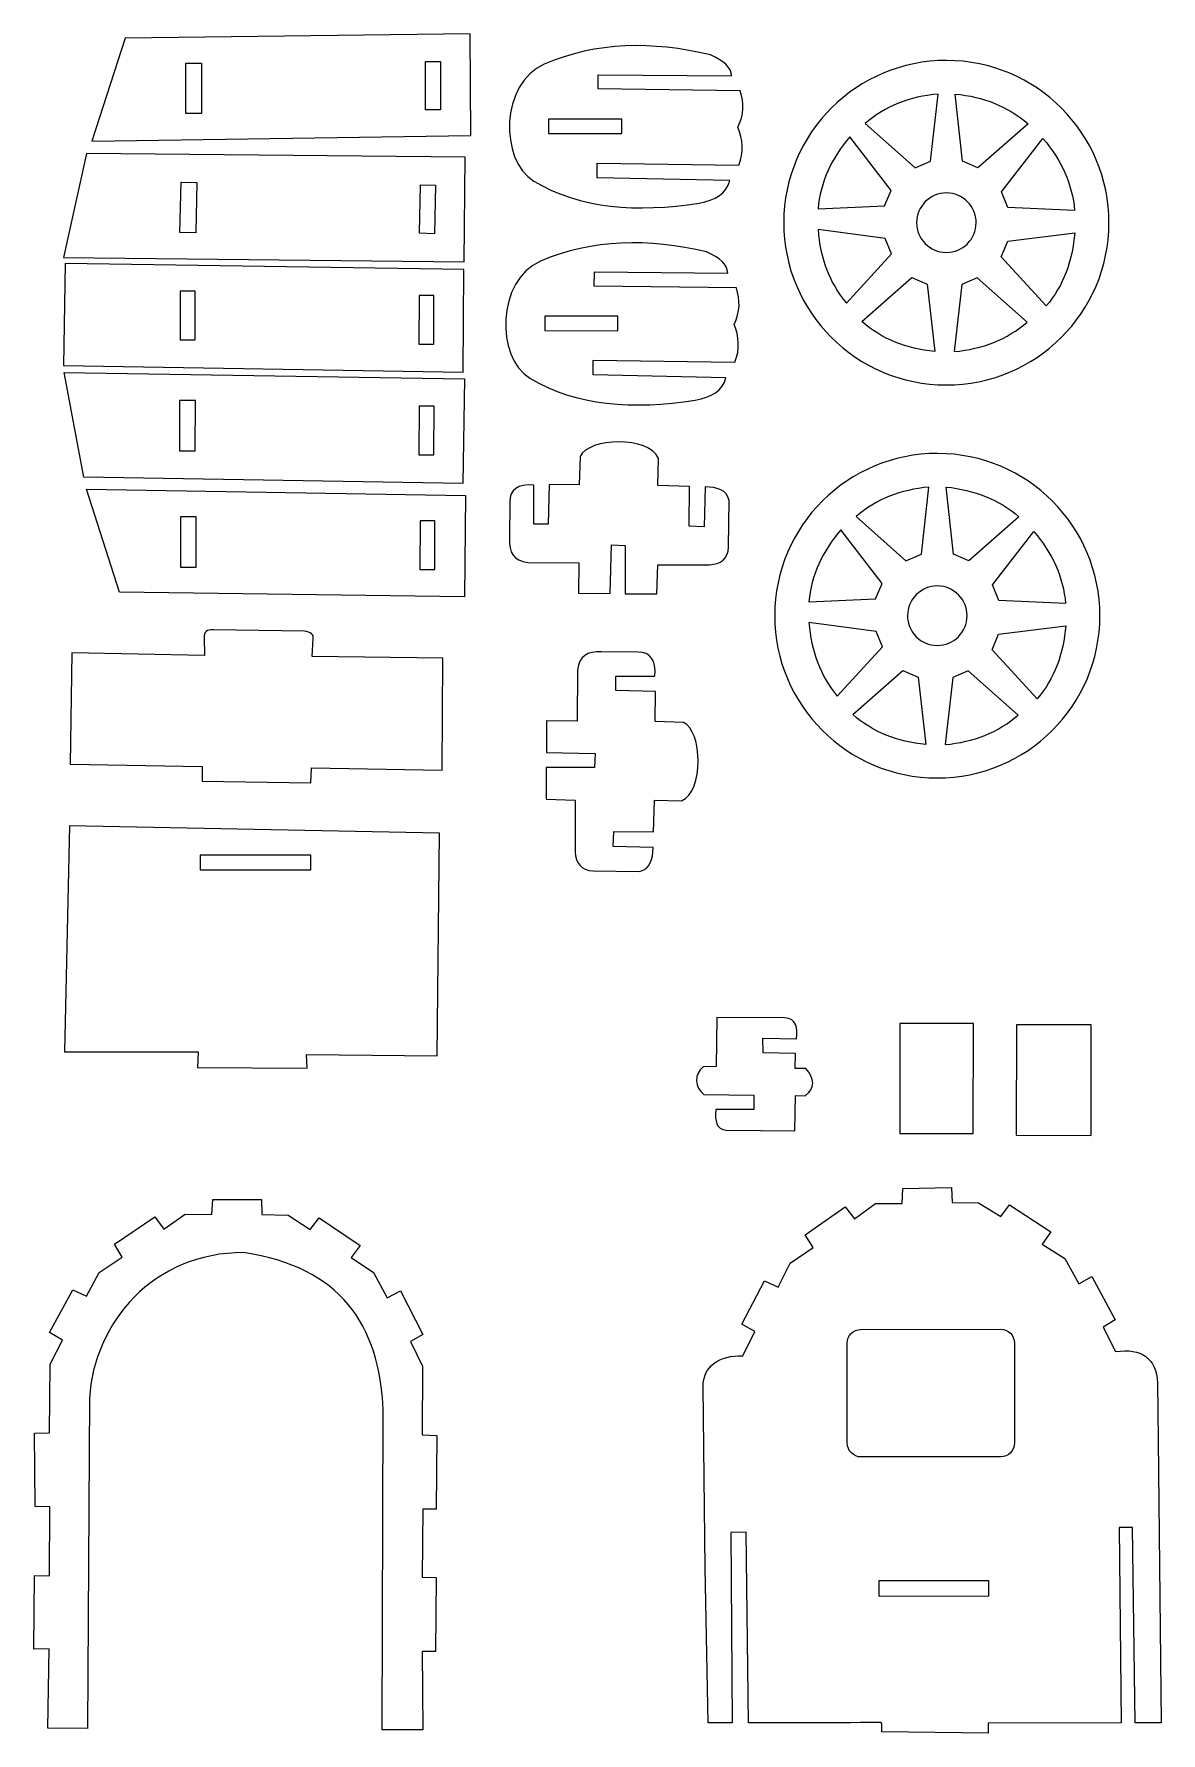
# Model space of a CAD drawing. Header units: millimetres. Extents: x -105 to 248, y -128 to 148.
# Drawn here: x 72 to 156, y -113 to 13.7 of the extents above; entities that cross this region are included whole.
import ezdxf

# ---------------------------------------------------------------- set-up
doc = ezdxf.new("R2010")
doc.units = ezdxf.units.MM
doc.header["$MEASUREMENT"] = 0
doc.layers.add('Camada 1', color=7, linetype='Continuous')

msp = doc.modelspace()

# ---------------------------------------------------------------- linework, layer by layer
at = {"layer": 'Camada 1', "color": 22, "lineweight": 5}
for points, knots in [([(104.5425, 13.6778), (104.5425, 13.6778), (104.5915, 6.1125), (104.5915, 6.1125), (104.5915, 6.1125), (104.5915, 6.1125), (76.357, 5.6979), (76.357, 5.6979), (76.357, 5.6979), (76.357, 5.6979), (78.8253, 13.3612), (78.8253, 13.3612), (78.8253, 13.3612), (78.8253, 13.3612), (104.5425, 13.6778), (104.5425, 13.6778)], [0, 0, 0, 0, 0.25, 0.25, 0.25, 0.25, 0.5, 0.5, 0.5, 0.5, 0.75, 0.75, 0.75, 0.75, 1, 1, 1, 1]), ([(109.2791, 2.7164), (106.6988, 4.2742), (106.8037, 9.9933), (110.0582, 11.4353), (110.0582, 11.4353), (113.9578, 13.0949), (118.1108, 13.155), (122.4379, 12.1209), (122.4379, 12.1209), (123.4356, 11.701), (123.9921, 11.1839), (124.0162, 10.5498), (124.0162, 10.5498), (124.0162, 10.5498), (114.0767, 10.6302), (114.0767, 10.6302), (114.0767, 10.6302), (114.0767, 10.6302), (114.0689, 9.5822), (114.0689, 9.5822), (114.0689, 9.5822), (114.0689, 9.5822), (124.6603, 9.4387), (124.6603, 9.4387), (124.6603, 9.4387), (124.9448, 8.5464), (124.9574, 7.6447), (124.485, 6.7266), (124.485, 6.7266), (124.8562, 5.8126), (124.9373, 4.8784), (124.5513, 3.9117), (124.5513, 3.9117), (124.5513, 3.9117), (113.9957, 4.0492), (113.9957, 4.0492), (113.9957, 4.0492), (113.9957, 4.0492), (113.995, 2.9536), (113.995, 2.9536), (113.995, 2.9536), (113.995, 2.9536), (123.8807, 2.7452), (123.8807, 2.7452), (123.8807, 2.7452), (123.6442, 1.7806), (122.8077, 1.2833), (121.5989, 1.0755), (121.5989, 1.0755), (116.9534, 0.3539), (112.7352, 0.6385), (109.2791, 2.7164)], [0, 0, 0, 0, 0.07692308, 0.07692308, 0.07692308, 0.07692308, 0.15384615, 0.15384615, 0.15384615, 0.15384615, 0.23076923, 0.23076923, 0.23076923, 0.23076923, 0.30769231, 0.30769231, 0.30769231, 0.30769231, 0.38461538, 0.38461538, 0.38461538, 0.38461538, 0.46153846, 0.46153846, 0.46153846, 0.46153846, 0.53846154, 0.53846154, 0.53846154, 0.53846154, 0.61538462, 0.61538462, 0.61538462, 0.61538462, 0.69230769, 0.69230769, 0.69230769, 0.69230769, 0.76923077, 0.76923077, 0.76923077, 0.76923077, 0.84615385, 0.84615385, 0.84615385, 0.84615385, 0.92307692, 0.92307692, 0.92307692, 0.92307692, 1, 1, 1, 1]), ([(83.3579, 11.5081), (83.3579, 11.5081), (83.3571, 7.7509), (83.3571, 7.7509), (83.3571, 7.7509), (83.3571, 7.7509), (84.5286, 7.7501), (84.5286, 7.7501), (84.5286, 7.7501), (84.5286, 7.7501), (84.5296, 11.5075), (84.5296, 11.5075), (84.5296, 11.5075), (84.5296, 11.5075), (83.3579, 11.5081), (83.3579, 11.5081)], [0, 0, 0, 0, 0.25, 0.25, 0.25, 0.25, 0.5, 0.5, 0.5, 0.5, 0.75, 0.75, 0.75, 0.75, 1, 1, 1, 1]), ([(101.2083, 11.6364), (101.2083, 11.6364), (101.2073, 8.0122), (101.2073, 8.0122), (101.2073, 8.0122), (101.2073, 8.0122), (102.3226, 8.012), (102.3226, 8.012), (102.3226, 8.012), (102.3226, 8.012), (102.3234, 11.6363), (102.3234, 11.6363), (102.3234, 11.6363), (102.3234, 11.6363), (101.2083, 11.6364), (101.2083, 11.6364)], [0, 0, 0, 0, 0.25, 0.25, 0.25, 0.25, 0.5, 0.5, 0.5, 0.5, 0.75, 0.75, 0.75, 0.75, 1, 1, 1, 1]), ([(127.9038, -0.3719), (127.9133, 6.3059), (133.3467, 11.7147), (140.035, 11.7052), (140.035, 11.7052), (146.7248, 11.6957), (152.1427, 6.2714), (152.1332, -0.4063), (152.1332, -0.4063), (152.1237, -7.0841), (146.6903, -12.4929), (140.0005, -12.4834), (140.0005, -12.4834), (133.3122, -12.4739), (127.8943, -7.0496), (127.9038, -0.3719)], [0, 0, 0, 0, 0.25, 0.25, 0.25, 0.25, 0.5, 0.5, 0.5, 0.5, 0.75, 0.75, 0.75, 0.75, 1, 1, 1, 1]), ([(133.9663, 6.9975), (135.4618, 8.2994), (137.2917, 9.0002), (139.3989, 9.2029), (139.3989, 9.2029), (139.3989, 9.2029), (138.8295, 4.1957), (138.8295, 4.1957), (138.8295, 4.1957), (138.8295, 4.1957), (137.683, 3.701), (137.683, 3.701), (137.683, 3.701), (137.683, 3.701), (133.9663, 6.9975), (133.9663, 6.9975)], [0, 0, 0, 0, 0.25, 0.25, 0.25, 0.25, 0.5, 0.5, 0.5, 0.5, 0.75, 0.75, 0.75, 0.75, 1, 1, 1, 1]), ([(146.1022, 6.9802), (144.6104, 8.2864), (142.7825, 8.9924), (140.6759, 9.2011), (140.6759, 9.2011), (140.6759, 9.2011), (141.2311, 4.1923), (141.2311, 4.1923), (141.2311, 4.1923), (141.2311, 4.1923), (142.3761, 3.6943), (142.3761, 3.6943), (142.3761, 3.6943), (142.3761, 3.6943), (146.1022, 6.9802), (146.1022, 6.9802)], [0, 0, 0, 0, 0.25, 0.25, 0.25, 0.25, 0.5, 0.5, 0.5, 0.5, 0.75, 0.75, 0.75, 0.75, 1, 1, 1, 1]), ([(110.3759, 6.2614), (110.3759, 6.2614), (110.3775, 7.3345), (110.3775, 7.3345), (110.3775, 7.3345), (110.3775, 7.3345), (115.8333, 7.3267), (115.8333, 7.3267), (115.8333, 7.3267), (115.8333, 7.3267), (115.8318, 6.2536), (115.8318, 6.2536), (115.8318, 6.2536), (115.8318, 6.2536), (110.3759, 6.2614), (110.3759, 6.2614)], [0, 0, 0, 0, 0.25, 0.25, 0.25, 0.25, 0.5, 0.5, 0.5, 0.5, 0.75, 0.75, 0.75, 0.75, 1, 1, 1, 1]), ([(130.4554, 0.6433), (130.6248, 2.6188), (131.4527, 4.3949), (132.8261, 6.0058), (132.8261, 6.0058), (132.8261, 6.0058), (135.8986, 2.0113), (135.8986, 2.0113), (135.8986, 2.0113), (135.8986, 2.0113), (135.4187, 0.8586), (135.4187, 0.8586), (135.4187, 0.8586), (135.4187, 0.8586), (130.4554, 0.6433), (130.4554, 0.6433)], [0, 0, 0, 0, 0.25, 0.25, 0.25, 0.25, 0.5, 0.5, 0.5, 0.5, 0.75, 0.75, 0.75, 0.75, 1, 1, 1, 1]), ([(149.5733, 0.5213), (149.4094, 2.4973), (148.5866, 4.2757), (147.2178, 5.8905), (147.2178, 5.8905), (147.2178, 5.8905), (144.1339, 1.9048), (144.1339, 1.9048), (144.1339, 1.9048), (144.1339, 1.9048), (144.6106, 0.7507), (144.6106, 0.7507), (144.6106, 0.7507), (144.6106, 0.7507), (149.5733, 0.5213), (149.5733, 0.5213)], [0, 0, 0, 0, 0.25, 0.25, 0.25, 0.25, 0.5, 0.5, 0.5, 0.5, 0.75, 0.75, 0.75, 0.75, 1, 1, 1, 1]), ([(104.1777, 4.4922), (104.1777, 4.4922), (104.0891, -3.3056), (104.0891, -3.3056), (104.0891, -3.3056), (104.0891, -3.3056), (74.2518, -2.9847), (74.2518, -2.9847), (74.2518, -2.9847), (74.2518, -2.9847), (75.9422, 4.7732), (75.9422, 4.7732), (75.9422, 4.7732), (75.9422, 4.7732), (104.1777, 4.4922), (104.1777, 4.4922)], [0, 0, 0, 0, 0.25, 0.25, 0.25, 0.25, 0.5, 0.5, 0.5, 0.5, 0.75, 0.75, 0.75, 0.75, 1, 1, 1, 1]), ([(83.0136, 2.6307), (83.0136, 2.6307), (82.9202, -1.1254), (82.9202, -1.1254), (82.9202, -1.1254), (82.9202, -1.1254), (84.0914, -1.1545), (84.0914, -1.1545), (84.0914, -1.1545), (84.0914, -1.1545), (84.1849, 2.6015), (84.1849, 2.6015), (84.1849, 2.6015), (84.1849, 2.6015), (83.0136, 2.6307), (83.0136, 2.6307)], [0, 0, 0, 0, 0.25, 0.25, 0.25, 0.25, 0.5, 0.5, 0.5, 0.5, 0.75, 0.75, 0.75, 0.75, 1, 1, 1, 1]), ([(100.8502, 2.4445), (100.8502, 2.4445), (100.7601, -1.1786), (100.7601, -1.1786), (100.7601, -1.1786), (100.7601, -1.1786), (101.8752, -1.2064), (101.8752, -1.2064), (101.8752, -1.2064), (101.8752, -1.2064), (101.9654, 2.4167), (101.9654, 2.4167), (101.9654, 2.4167), (101.9654, 2.4167), (100.8502, 2.4445), (100.8502, 2.4445)], [0, 0, 0, 0, 0.25, 0.25, 0.25, 0.25, 0.5, 0.5, 0.5, 0.5, 0.75, 0.75, 0.75, 0.75, 1, 1, 1, 1]), ([(137.7987, -0.3859), (137.8004, 0.8377), (138.796, 1.8288), (140.0216, 1.827), (140.0216, 1.827), (141.2474, 1.8253), (142.2401, 0.8313), (142.2384, -0.3923), (142.2384, -0.3923), (142.2367, -1.6159), (141.2411, -2.607), (140.0153, -2.6052), (140.0153, -2.6052), (138.7897, -2.6035), (137.7969, -1.6095), (137.7987, -0.3859)], [0, 0, 0, 0, 0.25, 0.25, 0.25, 0.25, 0.5, 0.5, 0.5, 0.5, 0.75, 0.75, 0.75, 0.75, 1, 1, 1, 1]), ([(132.5676, -6.375), (131.2915, -4.8574), (130.6223, -3.0156), (130.4558, -0.9053), (130.4558, -0.9053), (130.4558, -0.9053), (135.4525, -1.5607), (135.4525, -1.5607), (135.4525, -1.5607), (135.4525, -1.5607), (135.9275, -2.7155), (135.9275, -2.7155), (135.9275, -2.7155), (135.9275, -2.7155), (132.5676, -6.375), (132.5676, -6.375)], [0, 0, 0, 0, 0.25, 0.25, 0.25, 0.25, 0.5, 0.5, 0.5, 0.5, 0.75, 0.75, 0.75, 0.75, 1, 1, 1, 1]), ([(147.4602, -6.5961), (148.7405, -5.0821), (149.4149, -3.2423), (149.5874, -1.1324), (149.5874, -1.1324), (149.5874, -1.1324), (144.5889, -1.7736), (144.5889, -1.7736), (144.5889, -1.7736), (144.5889, -1.7736), (144.1107, -2.927), (144.1107, -2.927), (144.1107, -2.927), (144.1107, -2.927), (147.4602, -6.5961), (147.4602, -6.5961)], [0, 0, 0, 0, 0.25, 0.25, 0.25, 0.25, 0.5, 0.5, 0.5, 0.5, 0.75, 0.75, 0.75, 0.75, 1, 1, 1, 1]), ([(108.9938, -11.9747), (106.4135, -10.4169), (106.5184, -4.6978), (109.7729, -3.2558), (109.7729, -3.2558), (113.6724, -1.5962), (117.8255, -1.5361), (122.1526, -2.5702), (122.1526, -2.5702), (123.1503, -2.9901), (123.7068, -3.5072), (123.7309, -4.1413), (123.7309, -4.1413), (123.7309, -4.1413), (113.7914, -4.0609), (113.7914, -4.0609), (113.7914, -4.0609), (113.7914, -4.0609), (113.7835, -5.109), (113.7835, -5.109), (113.7835, -5.109), (113.7835, -5.109), (124.3749, -5.2524), (124.3749, -5.2524), (124.3749, -5.2524), (124.6595, -6.1447), (124.6721, -7.0464), (124.1997, -7.9645), (124.1997, -7.9645), (124.5709, -8.8785), (124.652, -9.8127), (124.266, -10.7794), (124.266, -10.7794), (124.266, -10.7794), (113.7104, -10.642), (113.7104, -10.642), (113.7104, -10.642), (113.7104, -10.642), (113.7097, -11.7375), (113.7097, -11.7375), (113.7097, -11.7375), (113.7097, -11.7375), (123.5954, -11.9459), (123.5954, -11.9459), (123.5954, -11.9459), (123.3588, -12.9105), (122.5223, -13.4078), (121.3135, -13.6156), (121.3135, -13.6156), (116.6681, -14.3372), (112.4499, -14.0526), (108.9938, -11.9747)], [0, 0, 0, 0, 0.07692308, 0.07692308, 0.07692308, 0.07692308, 0.15384615, 0.15384615, 0.15384615, 0.15384615, 0.23076923, 0.23076923, 0.23076923, 0.23076923, 0.30769231, 0.30769231, 0.30769231, 0.30769231, 0.38461538, 0.38461538, 0.38461538, 0.38461538, 0.46153846, 0.46153846, 0.46153846, 0.46153846, 0.53846154, 0.53846154, 0.53846154, 0.53846154, 0.61538462, 0.61538462, 0.61538462, 0.61538462, 0.69230769, 0.69230769, 0.69230769, 0.69230769, 0.76923077, 0.76923077, 0.76923077, 0.76923077, 0.84615385, 0.84615385, 0.84615385, 0.84615385, 0.92307692, 0.92307692, 0.92307692, 0.92307692, 1, 1, 1, 1]), ([(74.2355, -11.036), (74.2355, -11.036), (74.3578, -3.4353), (74.3578, -3.4353), (74.3578, -3.4353), (74.3578, -3.4353), (104.0777, -3.8724), (104.0777, -3.8724), (104.0777, -3.8724), (104.0777, -3.8724), (104.0202, -11.5353), (104.0202, -11.5353), (104.0202, -11.5353), (104.0202, -11.5353), (74.2355, -11.036), (74.2355, -11.036)], [0, 0, 0, 0, 0.25, 0.25, 0.25, 0.25, 0.5, 0.5, 0.5, 0.5, 0.75, 0.75, 0.75, 0.75, 1, 1, 1, 1]), ([(133.7263, -7.7625), (135.218, -9.0687), (137.046, -9.7747), (139.1526, -9.9834), (139.1526, -9.9834), (139.1526, -9.9834), (138.5974, -4.9746), (138.5974, -4.9746), (138.5974, -4.9746), (138.5974, -4.9746), (137.4524, -4.4766), (137.4524, -4.4766), (137.4524, -4.4766), (137.4524, -4.4766), (133.7263, -7.7625), (133.7263, -7.7625)], [0, 0, 0, 0, 0.25, 0.25, 0.25, 0.25, 0.5, 0.5, 0.5, 0.5, 0.75, 0.75, 0.75, 0.75, 1, 1, 1, 1]), ([(146.0408, -7.7934), (144.5453, -9.0953), (142.7153, -9.796), (140.6081, -9.9988), (140.6081, -9.9988), (140.6081, -9.9988), (141.1776, -4.9916), (141.1776, -4.9916), (141.1776, -4.9916), (141.1776, -4.9916), (142.324, -4.4968), (142.324, -4.4968), (142.324, -4.4968), (142.324, -4.4968), (146.0408, -7.7934), (146.0408, -7.7934)], [0, 0, 0, 0, 0.25, 0.25, 0.25, 0.25, 0.5, 0.5, 0.5, 0.5, 0.75, 0.75, 0.75, 0.75, 1, 1, 1, 1]), ([(82.9332, -9.123), (82.9332, -9.123), (82.9384, -5.4988), (82.9384, -5.4988), (82.9384, -5.4988), (82.9384, -5.4988), (84.0539, -5.5004), (84.0539, -5.5004), (84.0539, -5.5004), (84.0539, -5.5004), (84.0487, -9.1246), (84.0487, -9.1246), (84.0487, -9.1246), (84.0487, -9.1246), (82.9332, -9.123), (82.9332, -9.123)], [0, 0, 0, 0, 0.25, 0.25, 0.25, 0.25, 0.5, 0.5, 0.5, 0.5, 0.75, 0.75, 0.75, 0.75, 1, 1, 1, 1]), ([(100.7235, -9.4437), (100.7235, -9.4437), (100.7286, -5.8195), (100.7286, -5.8195), (100.7286, -5.8195), (100.7286, -5.8195), (101.8441, -5.8211), (101.8441, -5.8211), (101.8441, -5.8211), (101.8441, -5.8211), (101.839, -9.4453), (101.839, -9.4453), (101.839, -9.4453), (101.839, -9.4453), (100.7235, -9.4437), (100.7235, -9.4437)], [0, 0, 0, 0, 0.25, 0.25, 0.25, 0.25, 0.5, 0.5, 0.5, 0.5, 0.75, 0.75, 0.75, 0.75, 1, 1, 1, 1]), ([(110.0906, -8.4297), (110.0906, -8.4297), (110.0921, -7.3566), (110.0921, -7.3566), (110.0921, -7.3566), (110.0921, -7.3566), (115.548, -7.3644), (115.548, -7.3644), (115.548, -7.3644), (115.548, -7.3644), (115.5465, -8.4375), (115.5465, -8.4375), (115.5465, -8.4375), (115.5465, -8.4375), (110.0906, -8.4297), (110.0906, -8.4297)], [0, 0, 0, 0, 0.25, 0.25, 0.25, 0.25, 0.5, 0.5, 0.5, 0.5, 0.75, 0.75, 0.75, 0.75, 1, 1, 1, 1]), ([(103.9981, -19.8183), (103.9981, -19.8183), (104.1146, -12.0209), (104.1146, -12.0209), (104.1146, -12.0209), (104.1146, -12.0209), (74.2791, -11.557), (74.2791, -11.557), (74.2791, -11.557), (74.2791, -11.557), (75.765, -19.3567), (75.765, -19.3567), (75.765, -19.3567), (75.765, -19.3567), (103.9981, -19.8183), (103.9981, -19.8183)], [0, 0, 0, 0, 0.25, 0.25, 0.25, 0.25, 0.5, 0.5, 0.5, 0.5, 0.75, 0.75, 0.75, 0.75, 1, 1, 1, 1]), ([(82.8903, -17.4009), (82.8903, -17.4009), (82.8957, -13.6437), (82.8957, -13.6437), (82.8957, -13.6437), (82.8957, -13.6437), (84.0673, -13.6454), (84.0673, -13.6454), (84.0673, -13.6454), (84.0673, -13.6454), (84.0619, -17.4026), (84.0619, -17.4026), (84.0619, -17.4026), (84.0619, -17.4026), (82.8903, -17.4009), (82.8903, -17.4009)], [0, 0, 0, 0, 0.25, 0.25, 0.25, 0.25, 0.5, 0.5, 0.5, 0.5, 0.75, 0.75, 0.75, 0.75, 1, 1, 1, 1]), ([(100.7256, -17.6838), (100.7256, -17.6838), (100.7308, -14.0596), (100.7308, -14.0596), (100.7308, -14.0596), (100.7308, -14.0596), (101.8463, -14.0612), (101.8463, -14.0612), (101.8463, -14.0612), (101.8463, -14.0612), (101.8411, -17.6854), (101.8411, -17.6854), (101.8411, -17.6854), (101.8411, -17.6854), (100.7256, -17.6838), (100.7256, -17.6838)], [0, 0, 0, 0, 0.25, 0.25, 0.25, 0.25, 0.5, 0.5, 0.5, 0.5, 0.75, 0.75, 0.75, 0.75, 1, 1, 1, 1]), ([(123.7933, -24.5575), (123.7632, -25.4888), (123.1952, -25.8243), (122.3826, -25.8889), (122.3826, -25.8889), (122.3826, -25.8889), (118.5138, -25.8992), (118.5138, -25.8992), (118.5138, -25.8992), (118.5138, -25.8992), (118.4513, -28.0509), (118.4513, -28.0509), (118.4513, -28.0509), (118.4513, -28.0509), (116.0828, -28.0538), (116.0828, -28.0538), (116.0828, -28.0538), (116.0828, -28.0538), (116.0877, -24.4455), (116.0877, -24.4455), (116.0877, -24.4455), (116.0877, -24.4455), (115.0598, -24.4052), (115.0598, -24.4052), (115.0598, -24.4052), (115.0598, -24.4052), (114.9795, -28.0308), (114.9795, -28.0308), (114.9795, -28.0308), (114.9795, -28.0308), (112.6143, -28.0152), (112.6143, -28.0152), (112.6143, -28.0152), (112.6143, -28.0152), (112.6341, -25.7484), (112.6341, -25.7484), (112.6341, -25.7484), (112.6341, -25.7484), (108.8474, -25.7243), (108.8474, -25.7243), (108.8474, -25.7243), (107.7338, -25.5792), (107.4505, -24.9721), (107.4581, -23.9324), (107.4581, -23.9324), (107.4581, -23.9324), (107.4968, -21.2006), (107.4968, -21.2006), (107.4968, -21.2006), (107.4954, -20.28), (108.0766, -19.8427), (109.2934, -19.9495), (109.2934, -19.9495), (109.2934, -19.9495), (109.285, -22.8575), (109.285, -22.8575), (109.285, -22.8575), (109.285, -22.8575), (110.3473, -22.8565), (110.3473, -22.8565), (110.3473, -22.8565), (110.3473, -22.8565), (110.4221, -19.9101), (110.4221, -19.9101), (110.4221, -19.9101), (110.4221, -19.9101), (112.6597, -19.9302), (112.6597, -19.9302), (112.6597, -19.9302), (112.6597, -19.9302), (112.7321, -17.8218), (112.7321, -17.8218), (112.7321, -17.8218), (113.3751, -16.4076), (117.8532, -16.2561), (118.5733, -17.9659), (118.5733, -17.9659), (118.5733, -17.9659), (118.5282, -19.9703), (118.5282, -19.9703), (118.5282, -19.9703), (118.5282, -19.9703), (120.8778, -20.0578), (120.8778, -20.0578), (120.8778, -20.0578), (120.8778, -20.0578), (120.8538, -23.0091), (120.8538, -23.0091), (120.8538, -23.0091), (120.8538, -23.0091), (121.9689, -23.0575), (121.9689, -23.0575), (121.9689, -23.0575), (121.9689, -23.0575), (122.0455, -20.0733), (122.0455, -20.0733), (122.0455, -20.0733), (122.9182, -20.1089), (123.6702, -20.2797), (123.8383, -21.1004), (123.8383, -21.1004), (123.8383, -21.1004), (123.7933, -24.5575), (123.7933, -24.5575)], [0, 0, 0, 0, 0.03846154, 0.03846154, 0.03846154, 0.03846154, 0.07692308, 0.07692308, 0.07692308, 0.07692308, 0.11538462, 0.11538462, 0.11538462, 0.11538462, 0.15384615, 0.15384615, 0.15384615, 0.15384615, 0.19230769, 0.19230769, 0.19230769, 0.19230769, 0.23076923, 0.23076923, 0.23076923, 0.23076923, 0.26923077, 0.26923077, 0.26923077, 0.26923077, 0.30769231, 0.30769231, 0.30769231, 0.30769231, 0.34615385, 0.34615385, 0.34615385, 0.34615385, 0.38461538, 0.38461538, 0.38461538, 0.38461538, 0.42307692, 0.42307692, 0.42307692, 0.42307692, 0.46153846, 0.46153846, 0.46153846, 0.46153846, 0.5, 0.5, 0.5, 0.5, 0.53846154, 0.53846154, 0.53846154, 0.53846154, 0.57692308, 0.57692308, 0.57692308, 0.57692308, 0.61538462, 0.61538462, 0.61538462, 0.61538462, 0.65384615, 0.65384615, 0.65384615, 0.65384615, 0.69230769, 0.69230769, 0.69230769, 0.69230769, 0.73076923, 0.73076923, 0.73076923, 0.73076923, 0.76923077, 0.76923077, 0.76923077, 0.76923077, 0.80769231, 0.80769231, 0.80769231, 0.80769231, 0.84615385, 0.84615385, 0.84615385, 0.84615385, 0.88461538, 0.88461538, 0.88461538, 0.88461538, 0.92307692, 0.92307692, 0.92307692, 0.92307692, 0.96153846, 0.96153846, 0.96153846, 0.96153846, 1, 1, 1, 1]), ([(127.2295, -29.6659), (127.239, -22.9882), (132.6724, -17.5794), (139.3607, -17.5889), (139.3607, -17.5889), (146.0505, -17.5984), (151.4684, -23.0227), (151.4589, -29.7004), (151.4589, -29.7004), (151.4494, -36.3781), (146.016, -41.787), (139.3262, -41.7775), (139.3262, -41.7775), (132.6379, -41.7679), (127.22, -36.3436), (127.2295, -29.6659)], [0, 0, 0, 0, 0.25, 0.25, 0.25, 0.25, 0.5, 0.5, 0.5, 0.5, 0.75, 0.75, 0.75, 0.75, 1, 1, 1, 1]), ([(104.1299, -28.2779), (104.1299, -28.2779), (104.1909, -20.7124), (104.1909, -20.7124), (104.1909, -20.7124), (104.1909, -20.7124), (75.9578, -20.2508), (75.9578, -20.2508), (75.9578, -20.2508), (75.9578, -20.2508), (78.4129, -27.9173), (78.4129, -27.9173), (78.4129, -27.9173), (78.4129, -27.9173), (104.1299, -28.2779), (104.1299, -28.2779)], [0, 0, 0, 0, 0.25, 0.25, 0.25, 0.25, 0.5, 0.5, 0.5, 0.5, 0.75, 0.75, 0.75, 0.75, 1, 1, 1, 1]), ([(133.292, -22.2966), (134.7874, -20.9946), (136.6174, -20.2939), (138.7246, -20.0912), (138.7246, -20.0912), (138.7246, -20.0912), (138.1551, -25.0984), (138.1551, -25.0984), (138.1551, -25.0984), (138.1551, -25.0984), (137.0087, -25.5931), (137.0087, -25.5931), (137.0087, -25.5931), (137.0087, -25.5931), (133.292, -22.2966), (133.292, -22.2966)], [0, 0, 0, 0, 0.25, 0.25, 0.25, 0.25, 0.5, 0.5, 0.5, 0.5, 0.75, 0.75, 0.75, 0.75, 1, 1, 1, 1]), ([(145.4279, -22.3138), (143.9361, -21.0077), (142.1082, -20.3017), (140.0016, -20.093), (140.0016, -20.093), (140.0016, -20.093), (140.5568, -25.1018), (140.5568, -25.1018), (140.5568, -25.1018), (140.5568, -25.1018), (141.7018, -25.5998), (141.7018, -25.5998), (141.7018, -25.5998), (141.7018, -25.5998), (145.4279, -22.3138), (145.4279, -22.3138)], [0, 0, 0, 0, 0.25, 0.25, 0.25, 0.25, 0.5, 0.5, 0.5, 0.5, 0.75, 0.75, 0.75, 0.75, 1, 1, 1, 1]), ([(82.9488, -26.0719), (82.9488, -26.0719), (82.9541, -22.3147), (82.9541, -22.3147), (82.9541, -22.3147), (82.9541, -22.3147), (84.1257, -22.3164), (84.1257, -22.3164), (84.1257, -22.3164), (84.1257, -22.3164), (84.1204, -26.0736), (84.1204, -26.0736), (84.1204, -26.0736), (84.1204, -26.0736), (82.9488, -26.0719), (82.9488, -26.0719)], [0, 0, 0, 0, 0.25, 0.25, 0.25, 0.25, 0.5, 0.5, 0.5, 0.5, 0.75, 0.75, 0.75, 0.75, 1, 1, 1, 1]), ([(100.7988, -26.2309), (100.7988, -26.2309), (100.8039, -22.6067), (100.8039, -22.6067), (100.8039, -22.6067), (100.8039, -22.6067), (101.9194, -22.6083), (101.9194, -22.6083), (101.9194, -22.6083), (101.9194, -22.6083), (101.9143, -26.2325), (101.9143, -26.2325), (101.9143, -26.2325), (101.9143, -26.2325), (100.7988, -26.2309), (100.7988, -26.2309)], [0, 0, 0, 0, 0.25, 0.25, 0.25, 0.25, 0.5, 0.5, 0.5, 0.5, 0.75, 0.75, 0.75, 0.75, 1, 1, 1, 1]), ([(129.7811, -28.6508), (129.9505, -26.6753), (130.7784, -24.8992), (132.1518, -23.2883), (132.1518, -23.2883), (132.1518, -23.2883), (135.2243, -27.2828), (135.2243, -27.2828), (135.2243, -27.2828), (135.2243, -27.2828), (134.7444, -28.4355), (134.7444, -28.4355), (134.7444, -28.4355), (134.7444, -28.4355), (129.7811, -28.6508), (129.7811, -28.6508)], [0, 0, 0, 0, 0.25, 0.25, 0.25, 0.25, 0.5, 0.5, 0.5, 0.5, 0.75, 0.75, 0.75, 0.75, 1, 1, 1, 1]), ([(148.899, -28.7728), (148.7351, -26.7968), (147.9123, -25.0184), (146.5435, -23.4036), (146.5435, -23.4036), (146.5435, -23.4036), (143.4596, -27.3893), (143.4596, -27.3893), (143.4596, -27.3893), (143.4596, -27.3893), (143.9363, -28.5434), (143.9363, -28.5434), (143.9363, -28.5434), (143.9363, -28.5434), (148.899, -28.7728), (148.899, -28.7728)], [0, 0, 0, 0, 0.25, 0.25, 0.25, 0.25, 0.5, 0.5, 0.5, 0.5, 0.75, 0.75, 0.75, 0.75, 1, 1, 1, 1]), ([(137.1244, -29.68), (137.1261, -28.4564), (138.1217, -27.4653), (139.3473, -27.4671), (139.3473, -27.4671), (140.5731, -27.4688), (141.5658, -28.4627), (141.5641, -29.6863), (141.5641, -29.6863), (141.5624, -30.9099), (140.5668, -31.901), (139.341, -31.8993), (139.341, -31.8993), (138.1154, -31.8975), (137.1226, -30.9036), (137.1244, -29.68)], [0, 0, 0, 0, 0.25, 0.25, 0.25, 0.25, 0.5, 0.5, 0.5, 0.5, 0.75, 0.75, 0.75, 0.75, 1, 1, 1, 1]), ([(131.8933, -35.6691), (130.6172, -34.1515), (129.948, -32.3097), (129.7815, -30.1994), (129.7815, -30.1994), (129.7815, -30.1994), (134.7782, -30.8548), (134.7782, -30.8548), (134.7782, -30.8548), (134.7782, -30.8548), (135.2532, -32.0095), (135.2532, -32.0095), (135.2532, -32.0095), (135.2532, -32.0095), (131.8933, -35.6691), (131.8933, -35.6691)], [0, 0, 0, 0, 0.25, 0.25, 0.25, 0.25, 0.5, 0.5, 0.5, 0.5, 0.75, 0.75, 0.75, 0.75, 1, 1, 1, 1]), ([(74.7361, -40.7462), (74.7361, -40.7462), (74.8696, -32.4538), (74.8696, -32.4538), (74.8696, -32.4538), (74.8696, -32.4538), (84.7443, -32.6585), (84.7443, -32.6585), (84.7443, -32.6585), (84.7443, -32.6585), (84.7093, -31.3185), (84.7093, -31.3185), (84.7093, -31.3185), (84.7086, -30.9185), (84.9162, -30.6945), (85.429, -30.7269), (85.429, -30.7269), (85.429, -30.7269), (92.1621, -30.8431), (92.1621, -30.8431), (92.1621, -30.8431), (92.6724, -30.9034), (92.8986, -31.0849), (92.8408, -31.3873), (92.8408, -31.3873), (92.8408, -31.3873), (92.778, -32.7154), (92.778, -32.7154), (92.778, -32.7154), (92.778, -32.7154), (102.5154, -32.8575), (102.5154, -32.8575), (102.5154, -32.8575), (102.5154, -32.8575), (102.4631, -41.2008), (102.4631, -41.2008), (102.4631, -41.2008), (102.4631, -41.2008), (92.7226, -41.015), (92.7226, -41.015), (92.7226, -41.015), (92.7226, -41.015), (92.6729, -42.1504), (92.6729, -42.1504), (92.6729, -42.1504), (92.6729, -42.1504), (84.5684, -42.0048), (84.5684, -42.0048), (84.5684, -42.0048), (84.5684, -42.0048), (84.5699, -40.9222), (84.5699, -40.9222), (84.5699, -40.9222), (84.5699, -40.9222), (74.7361, -40.7462), (74.7361, -40.7462)], [0, 0, 0, 0, 0.07142857, 0.07142857, 0.07142857, 0.07142857, 0.14285714, 0.14285714, 0.14285714, 0.14285714, 0.21428571, 0.21428571, 0.21428571, 0.21428571, 0.28571429, 0.28571429, 0.28571429, 0.28571429, 0.35714286, 0.35714286, 0.35714286, 0.35714286, 0.42857143, 0.42857143, 0.42857143, 0.42857143, 0.5, 0.5, 0.5, 0.5, 0.57142857, 0.57142857, 0.57142857, 0.57142857, 0.64285714, 0.64285714, 0.64285714, 0.64285714, 0.71428571, 0.71428571, 0.71428571, 0.71428571, 0.78571429, 0.78571429, 0.78571429, 0.78571429, 0.85714286, 0.85714286, 0.85714286, 0.85714286, 0.92857143, 0.92857143, 0.92857143, 0.92857143, 1, 1, 1, 1]), ([(146.7859, -35.8902), (148.0662, -34.3762), (148.7406, -32.5363), (148.9131, -30.4265), (148.9131, -30.4265), (148.9131, -30.4265), (143.9146, -31.0677), (143.9146, -31.0677), (143.9146, -31.0677), (143.9146, -31.0677), (143.4364, -32.2211), (143.4364, -32.2211), (143.4364, -32.2211), (143.4364, -32.2211), (146.7859, -35.8902), (146.7859, -35.8902)], [0, 0, 0, 0, 0.25, 0.25, 0.25, 0.25, 0.5, 0.5, 0.5, 0.5, 0.75, 0.75, 0.75, 0.75, 1, 1, 1, 1]), ([(113.6927, -48.6994), (112.7614, -48.6691), (112.4259, -48.1011), (112.3615, -47.2885), (112.3615, -47.2885), (112.3615, -47.2885), (112.3516, -43.4198), (112.3516, -43.4198), (112.3516, -43.4198), (112.3516, -43.4198), (110.1999, -43.357), (110.1999, -43.357), (110.1999, -43.357), (110.1999, -43.357), (110.1973, -40.9885), (110.1973, -40.9885), (110.1973, -40.9885), (110.1973, -40.9885), (113.8056, -40.9937), (113.8056, -40.9937), (113.8056, -40.9937), (113.8056, -40.9937), (113.846, -39.9659), (113.846, -39.9659), (113.846, -39.9659), (113.846, -39.9659), (110.2204, -39.8851), (110.2204, -39.8851), (110.2204, -39.8851), (110.2204, -39.8851), (110.2363, -37.5199), (110.2363, -37.5199), (110.2363, -37.5199), (110.2363, -37.5199), (112.5031, -37.5401), (112.5031, -37.5401), (112.5031, -37.5401), (112.5031, -37.5401), (112.5276, -33.7533), (112.5276, -33.7533), (112.5276, -33.7533), (112.6728, -32.6397), (113.28, -32.3565), (114.3196, -32.3642), (114.3196, -32.3642), (114.3196, -32.3642), (117.0515, -32.4032), (117.0515, -32.4032), (117.0515, -32.4032), (117.9721, -32.4019), (118.4093, -32.9832), (118.3023, -34.2), (118.3023, -34.2), (118.3023, -34.2), (115.3943, -34.1913), (115.3943, -34.1913), (115.3943, -34.1913), (115.3943, -34.1913), (115.3952, -35.2536), (115.3952, -35.2536), (115.3952, -35.2536), (115.3952, -35.2536), (118.3416, -35.3287), (118.3416, -35.3287), (118.3416, -35.3287), (118.3416, -35.3287), (118.3212, -37.5662), (118.3212, -37.5662), (118.3212, -37.5662), (118.3212, -37.5662), (120.4296, -37.639), (120.4296, -37.639), (120.4296, -37.639), (121.8437, -38.2821), (121.9948, -42.7602), (120.2849, -43.4802), (120.2849, -43.4802), (120.2849, -43.4802), (118.2805, -43.4348), (118.2805, -43.4348), (118.2805, -43.4348), (118.2805, -43.4348), (118.1927, -45.7844), (118.1927, -45.7844), (118.1927, -45.7844), (118.1927, -45.7844), (115.2414, -45.7601), (115.2414, -45.7601), (115.2414, -45.7601), (115.2414, -45.7601), (115.1929, -46.8751), (115.1929, -46.8751), (115.1929, -46.8751), (115.1929, -46.8751), (118.1771, -46.9521), (118.1771, -46.9521), (118.1771, -46.9521), (118.1413, -47.8248), (117.9705, -48.5768), (117.1498, -48.7448), (117.1498, -48.7448), (117.1498, -48.7448), (113.6927, -48.6994), (113.6927, -48.6994)], [0, 0, 0, 0, 0.03846154, 0.03846154, 0.03846154, 0.03846154, 0.07692308, 0.07692308, 0.07692308, 0.07692308, 0.11538462, 0.11538462, 0.11538462, 0.11538462, 0.15384615, 0.15384615, 0.15384615, 0.15384615, 0.19230769, 0.19230769, 0.19230769, 0.19230769, 0.23076923, 0.23076923, 0.23076923, 0.23076923, 0.26923077, 0.26923077, 0.26923077, 0.26923077, 0.30769231, 0.30769231, 0.30769231, 0.30769231, 0.34615385, 0.34615385, 0.34615385, 0.34615385, 0.38461538, 0.38461538, 0.38461538, 0.38461538, 0.42307692, 0.42307692, 0.42307692, 0.42307692, 0.46153846, 0.46153846, 0.46153846, 0.46153846, 0.5, 0.5, 0.5, 0.5, 0.53846154, 0.53846154, 0.53846154, 0.53846154, 0.57692308, 0.57692308, 0.57692308, 0.57692308, 0.61538462, 0.61538462, 0.61538462, 0.61538462, 0.65384615, 0.65384615, 0.65384615, 0.65384615, 0.69230769, 0.69230769, 0.69230769, 0.69230769, 0.73076923, 0.73076923, 0.73076923, 0.73076923, 0.76923077, 0.76923077, 0.76923077, 0.76923077, 0.80769231, 0.80769231, 0.80769231, 0.80769231, 0.84615385, 0.84615385, 0.84615385, 0.84615385, 0.88461538, 0.88461538, 0.88461538, 0.88461538, 0.92307692, 0.92307692, 0.92307692, 0.92307692, 0.96153846, 0.96153846, 0.96153846, 0.96153846, 1, 1, 1, 1]), ([(133.052, -37.0566), (134.5437, -38.3628), (136.3717, -39.0687), (138.4783, -39.2775), (138.4783, -39.2775), (138.4783, -39.2775), (137.9231, -34.2687), (137.9231, -34.2687), (137.9231, -34.2687), (137.9231, -34.2687), (136.7781, -33.7707), (136.7781, -33.7707), (136.7781, -33.7707), (136.7781, -33.7707), (133.052, -37.0566), (133.052, -37.0566)], [0, 0, 0, 0, 0.25, 0.25, 0.25, 0.25, 0.5, 0.5, 0.5, 0.5, 0.75, 0.75, 0.75, 0.75, 1, 1, 1, 1]), ([(145.3665, -37.0874), (143.871, -38.3894), (142.041, -39.0901), (139.9338, -39.2928), (139.9338, -39.2928), (139.9338, -39.2928), (140.5033, -34.2856), (140.5033, -34.2856), (140.5033, -34.2856), (140.5033, -34.2856), (141.6497, -33.7909), (141.6497, -33.7909), (141.6497, -33.7909), (141.6497, -33.7909), (145.3665, -37.0874), (145.3665, -37.0874)], [0, 0, 0, 0, 0.25, 0.25, 0.25, 0.25, 0.5, 0.5, 0.5, 0.5, 0.75, 0.75, 0.75, 0.75, 1, 1, 1, 1]), ([(74.3205, -62.1841), (74.3205, -62.1841), (74.6892, -45.3569), (74.6892, -45.3569), (74.6892, -45.3569), (74.6892, -45.3569), (102.2542, -45.8821), (102.2542, -45.8821), (102.2542, -45.8821), (102.2542, -45.8821), (102.0886, -62.4869), (102.0886, -62.4869), (102.0886, -62.4869), (102.0886, -62.4869), (92.348, -62.392), (92.348, -62.392), (92.348, -62.392), (92.348, -62.392), (92.4066, -63.4073), (92.4066, -63.4073), (92.4066, -63.4073), (92.4066, -63.4073), (84.2333, -63.3657), (84.2333, -63.3657), (84.2333, -63.3657), (84.2333, -63.3657), (84.2758, -62.1983), (84.2758, -62.1983), (84.2758, -62.1983), (84.2758, -62.1983), (74.3205, -62.1841), (74.3205, -62.1841)], [0, 0, 0, 0, 0.125, 0.125, 0.125, 0.125, 0.25, 0.25, 0.25, 0.25, 0.375, 0.375, 0.375, 0.375, 0.5, 0.5, 0.5, 0.5, 0.625, 0.625, 0.625, 0.625, 0.75, 0.75, 0.75, 0.75, 0.875, 0.875, 0.875, 0.875, 1, 1, 1, 1]), ([(84.417, -48.6238), (84.417, -48.6238), (84.4185, -47.5305), (84.4185, -47.5305), (84.4185, -47.5305), (84.4185, -47.5305), (92.6733, -47.5422), (92.6733, -47.5422), (92.6733, -47.5422), (92.6733, -47.5422), (92.6718, -48.6355), (92.6718, -48.6355), (92.6718, -48.6355), (92.6718, -48.6355), (84.417, -48.6238), (84.417, -48.6238)], [0, 0, 0, 0, 0.25, 0.25, 0.25, 0.25, 0.5, 0.5, 0.5, 0.5, 0.75, 0.75, 0.75, 0.75, 1, 1, 1, 1]), ([(122.8458, -66.4983), (122.8458, -66.4983), (125.6841, -66.4959), (125.6841, -66.4959), (125.6841, -66.4959), (125.6841, -66.4959), (125.6861, -65.4265), (125.6861, -65.4265), (125.6861, -65.4265), (125.6861, -65.4265), (121.9535, -65.3595), (121.9535, -65.3595), (121.9535, -65.3595), (121.2316, -64.8785), (121.2464, -63.8397), (121.9002, -63.3162), (121.9002, -63.3162), (121.9002, -63.3162), (122.8786, -63.2756), (122.8786, -63.2756), (122.8786, -63.2756), (122.8786, -63.2756), (122.9063, -59.6238), (122.9063, -59.6238), (122.9063, -59.6238), (122.9063, -59.6238), (127.9846, -59.6564), (127.9846, -59.6564), (127.9846, -59.6564), (128.8605, -59.7025), (128.9273, -60.4043), (128.8533, -61.2204), (128.8533, -61.2204), (128.8533, -61.2204), (126.3427, -61.1806), (126.3427, -61.1806), (126.3427, -61.1806), (126.3427, -61.1806), (126.3579, -62.2581), (126.3579, -62.2581), (126.3579, -62.2581), (126.3579, -62.2581), (128.7817, -62.3233), (128.7817, -62.3233), (128.7817, -62.3233), (128.7817, -62.3233), (128.7664, -63.4259), (128.7664, -63.4259), (128.7664, -63.4259), (128.7664, -63.4259), (129.5387, -63.422), (129.5387, -63.422), (129.5387, -63.422), (130.2236, -64.1929), (130.2754, -64.8873), (129.4868, -65.4804), (129.4868, -65.4804), (129.4868, -65.4804), (128.7724, -65.4356), (128.7724, -65.4356), (128.7724, -65.4356), (128.7724, -65.4356), (128.723, -68.0759), (128.723, -68.0759), (128.723, -68.0759), (128.723, -68.0759), (123.6055, -68.0293), (123.6055, -68.0293), (123.6055, -68.0293), (122.8692, -67.984), (122.7684, -67.3268), (122.8458, -66.4983)], [0, 0, 0, 0, 0.05555556, 0.05555556, 0.05555556, 0.05555556, 0.11111111, 0.11111111, 0.11111111, 0.11111111, 0.16666667, 0.16666667, 0.16666667, 0.16666667, 0.22222222, 0.22222222, 0.22222222, 0.22222222, 0.27777778, 0.27777778, 0.27777778, 0.27777778, 0.33333333, 0.33333333, 0.33333333, 0.33333333, 0.38888889, 0.38888889, 0.38888889, 0.38888889, 0.44444444, 0.44444444, 0.44444444, 0.44444444, 0.5, 0.5, 0.5, 0.5, 0.55555556, 0.55555556, 0.55555556, 0.55555556, 0.61111111, 0.61111111, 0.61111111, 0.61111111, 0.66666667, 0.66666667, 0.66666667, 0.66666667, 0.72222222, 0.72222222, 0.72222222, 0.72222222, 0.77777778, 0.77777778, 0.77777778, 0.77777778, 0.83333333, 0.83333333, 0.83333333, 0.83333333, 0.88888889, 0.88888889, 0.88888889, 0.88888889, 0.94444444, 0.94444444, 0.94444444, 0.94444444, 1, 1, 1, 1]), ([(136.5465, -68.274), (136.5465, -68.274), (136.5582, -60.0728), (136.5582, -60.0728), (136.5582, -60.0728), (136.5582, -60.0728), (142.0343, -60.0806), (142.0343, -60.0806), (142.0343, -60.0806), (142.0343, -60.0806), (142.0226, -68.2818), (142.0226, -68.2818), (142.0226, -68.2818), (142.0226, -68.2818), (136.5465, -68.274), (136.5465, -68.274)], [0, 0, 0, 0, 0.25, 0.25, 0.25, 0.25, 0.5, 0.5, 0.5, 0.5, 0.75, 0.75, 0.75, 0.75, 1, 1, 1, 1]), ([(145.227, -68.4076), (145.227, -68.4076), (145.2387, -60.166), (145.2387, -60.166), (145.2387, -60.166), (145.2387, -60.166), (150.8128, -60.1739), (150.8128, -60.1739), (150.8128, -60.1739), (150.8128, -60.1739), (150.8011, -68.4155), (150.8011, -68.4155), (150.8011, -68.4155), (150.8011, -68.4155), (145.227, -68.4076), (145.227, -68.4076)], [0, 0, 0, 0, 0.25, 0.25, 0.25, 0.25, 0.5, 0.5, 0.5, 0.5, 0.75, 0.75, 0.75, 0.75, 1, 1, 1, 1]), ([(99.3377, -80.0141), (99.3377, -80.0141), (98.3508, -80.5286), (98.3508, -80.5286), (98.3508, -80.5286), (98.3508, -80.5286), (97.3451, -78.6395), (97.3451, -78.6395), (97.3451, -78.6395), (97.3451, -78.6395), (95.6626, -77.5251), (95.6626, -77.5251), (95.6626, -77.5251), (95.6626, -77.5251), (96.3366, -76.6246), (96.3366, -76.6246), (96.3366, -76.6246), (96.3366, -76.6246), (93.2912, -74.5543), (93.2912, -74.5543), (93.2912, -74.5543), (93.2912, -74.5543), (92.6181, -75.4236), (92.6181, -75.4236), (92.6181, -75.4236), (92.6181, -75.4236), (90.975, -74.3739), (90.975, -74.3739), (90.975, -74.3739), (90.975, -74.3739), (89.0227, -74.3071), (89.0227, -74.3071), (89.0227, -74.3071), (89.0227, -74.3071), (88.989, -73.1974), (88.989, -73.1974), (88.989, -73.1974), (88.989, -73.1974), (85.3677, -73.1997), (85.3677, -73.1997), (85.3677, -73.1997), (85.3677, -73.1997), (85.3023, -74.3214), (85.3023, -74.3214), (85.3023, -74.3214), (85.3023, -74.3214), (83.3118, -74.2925), (83.3118, -74.2925), (83.3118, -74.2925), (83.3118, -74.2925), (81.726, -75.4098), (81.726, -75.4098), (81.726, -75.4098), (81.726, -75.4098), (81.0414, -74.4934), (81.0414, -74.4934), (81.0414, -74.4934), (81.0414, -74.4934), (78.0404, -76.5359), (78.0404, -76.5359), (78.0404, -76.5359), (78.0404, -76.5359), (78.6159, -77.4919), (78.6159, -77.4919), (78.6159, -77.4919), (78.6159, -77.4919), (76.8878, -78.6283), (76.8878, -78.6283), (76.8878, -78.6283), (76.8878, -78.6283), (75.9578, -80.4088), (75.9578, -80.4088), (75.9578, -80.4088), (75.9578, -80.4088), (74.9375, -79.9187), (74.9375, -79.9187), (74.9375, -79.9187), (74.9375, -79.9187), (73.2045, -83.114), (73.2045, -83.114), (73.2045, -83.114), (73.2045, -83.114), (74.1567, -83.6779), (74.1567, -83.6779), (74.1567, -83.6779), (74.1567, -83.6779), (73.2373, -85.4688), (73.2373, -85.4688), (73.2373, -85.4688), (73.2373, -85.4688), (73.2095, -90.6002), (73.2095, -90.6002), (73.2095, -90.6002), (73.2095, -90.6002), (72.0749, -90.6131), (72.0749, -90.6131), (72.0749, -90.6131), (72.0749, -90.6131), (72.1261, -96.0903), (72.1261, -96.0903), (72.1261, -96.0903), (72.1261, -96.0903), (73.2292, -96.1074), (73.2292, -96.1074), (73.2292, -96.1074), (73.2292, -96.1074), (73.2076, -101.2392), (73.2076, -101.2392), (73.2076, -101.2392), (73.2076, -101.2392), (72.0815, -101.2212), (72.0815, -101.2212), (72.0815, -101.2212), (72.0815, -101.2212), (72.0427, -106.7059), (72.0427, -106.7059), (72.0427, -106.7059), (72.0427, -106.7059), (73.1783, -106.6963), (73.1783, -106.6963), (73.1783, -106.6963), (73.1783, -106.6963), (73.0614, -112.6066), (73.0614, -112.6066), (73.0614, -112.6066), (73.0614, -112.6066), (76.0172, -112.6292), (76.0172, -112.6292), (76.0172, -112.6292), (76.0172, -112.6292), (76.1726, -88.0215), (76.1726, -88.0215), (76.1726, -88.0215), (76.5104, -82.3695), (80.9388, -77.134), (87.6854, -77.1561), (87.6854, -77.1561), (94.7924, -78.2147), (97.8187, -82.4721), (98.0529, -88.9181), (98.0529, -88.9181), (98.0529, -88.9181), (97.9879, -112.7336), (97.9879, -112.7336), (97.9879, -112.7336), (97.9879, -112.7336), (101.0156, -112.7212), (101.0156, -112.7212), (101.0156, -112.7212), (101.0156, -112.7212), (100.9607, -106.8771), (100.9607, -106.8771), (100.9607, -106.8771), (100.9607, -106.8771), (101.959, -106.8911), (101.959, -106.8911), (101.959, -106.8911), (101.959, -106.8911), (102.0089, -101.3668), (102.0089, -101.3668), (102.0089, -101.3668), (102.0089, -101.3668), (100.9662, -101.3408), (100.9662, -101.3408), (100.9662, -101.3408), (100.9662, -101.3408), (101.021, -96.2697), (101.021, -96.2697), (101.021, -96.2697), (101.021, -96.2697), (102.0179, -96.2756), (102.0179, -96.2756), (102.0179, -96.2756), (102.0179, -96.2756), (102.0623, -90.7801), (102.0623, -90.7801), (102.0623, -90.7801), (102.0623, -90.7801), (100.9739, -90.7415), (100.9739, -90.7415), (100.9739, -90.7415), (100.9739, -90.7415), (101, -85.6266), (101, -85.6266), (101, -85.6266), (101, -85.6266), (100.1045, -83.7931), (100.1045, -83.7931), (100.1045, -83.7931), (100.1045, -83.7931), (101.0218, -83.2542), (101.0218, -83.2542), (101.0218, -83.2542), (101.0218, -83.2542), (99.3377, -80.0141), (99.3377, -80.0141)], [0, 0, 0, 0, 0.02040816, 0.02040816, 0.02040816, 0.02040816, 0.04081633, 0.04081633, 0.04081633, 0.04081633, 0.06122449, 0.06122449, 0.06122449, 0.06122449, 0.08163265, 0.08163265, 0.08163265, 0.08163265, 0.10204082, 0.10204082, 0.10204082, 0.10204082, 0.12244898, 0.12244898, 0.12244898, 0.12244898, 0.14285714, 0.14285714, 0.14285714, 0.14285714, 0.16326531, 0.16326531, 0.16326531, 0.16326531, 0.18367347, 0.18367347, 0.18367347, 0.18367347, 0.20408163, 0.20408163, 0.20408163, 0.20408163, 0.2244898, 0.2244898, 0.2244898, 0.2244898, 0.24489796, 0.24489796, 0.24489796, 0.24489796, 0.26530612, 0.26530612, 0.26530612, 0.26530612, 0.28571429, 0.28571429, 0.28571429, 0.28571429, 0.30612245, 0.30612245, 0.30612245, 0.30612245, 0.32653061, 0.32653061, 0.32653061, 0.32653061, 0.34693878, 0.34693878, 0.34693878, 0.34693878, 0.36734694, 0.36734694, 0.36734694, 0.36734694, 0.3877551, 0.3877551, 0.3877551, 0.3877551, 0.40816327, 0.40816327, 0.40816327, 0.40816327, 0.42857143, 0.42857143, 0.42857143, 0.42857143, 0.44897959, 0.44897959, 0.44897959, 0.44897959, 0.46938776, 0.46938776, 0.46938776, 0.46938776, 0.48979592, 0.48979592, 0.48979592, 0.48979592, 0.51020408, 0.51020408, 0.51020408, 0.51020408, 0.53061224, 0.53061224, 0.53061224, 0.53061224, 0.55102041, 0.55102041, 0.55102041, 0.55102041, 0.57142857, 0.57142857, 0.57142857, 0.57142857, 0.59183673, 0.59183673, 0.59183673, 0.59183673, 0.6122449, 0.6122449, 0.6122449, 0.6122449, 0.63265306, 0.63265306, 0.63265306, 0.63265306, 0.65306122, 0.65306122, 0.65306122, 0.65306122, 0.67346939, 0.67346939, 0.67346939, 0.67346939, 0.69387755, 0.69387755, 0.69387755, 0.69387755, 0.71428571, 0.71428571, 0.71428571, 0.71428571, 0.73469388, 0.73469388, 0.73469388, 0.73469388, 0.75510204, 0.75510204, 0.75510204, 0.75510204, 0.7755102, 0.7755102, 0.7755102, 0.7755102, 0.79591837, 0.79591837, 0.79591837, 0.79591837, 0.81632653, 0.81632653, 0.81632653, 0.81632653, 0.83673469, 0.83673469, 0.83673469, 0.83673469, 0.85714286, 0.85714286, 0.85714286, 0.85714286, 0.87755102, 0.87755102, 0.87755102, 0.87755102, 0.89795918, 0.89795918, 0.89795918, 0.89795918, 0.91836735, 0.91836735, 0.91836735, 0.91836735, 0.93877551, 0.93877551, 0.93877551, 0.93877551, 0.95918367, 0.95918367, 0.95918367, 0.95918367, 0.97959184, 0.97959184, 0.97959184, 0.97959184, 1, 1, 1, 1]), ([(150.8642, -78.9474), (150.8642, -78.9474), (149.8863, -79.4788), (149.8863, -79.4788), (149.8863, -79.4788), (149.8863, -79.4788), (148.8483, -77.6072), (148.8483, -77.6072), (148.8483, -77.6072), (148.8483, -77.6072), (147.147, -76.5218), (147.147, -76.5218), (147.147, -76.5218), (147.147, -76.5218), (147.8055, -75.6099), (147.8055, -75.6099), (147.8055, -75.6099), (147.8055, -75.6099), (144.7251, -73.5921), (144.7251, -73.5921), (144.7251, -73.5921), (144.7251, -73.5921), (144.067, -74.4727), (144.067, -74.4727), (144.067, -74.4727), (144.067, -74.4727), (142.4061, -73.4514), (142.4061, -73.4514), (142.4061, -73.4514), (142.4061, -73.4514), (140.453, -73.418), (140.453, -73.418), (140.453, -73.418), (140.453, -73.418), (140.4003, -72.309), (140.4003, -72.309), (140.4003, -72.309), (140.4003, -72.309), (136.7796, -72.3734), (136.7796, -72.3734), (136.7796, -72.3734), (136.7796, -72.3734), (136.7334, -73.496), (136.7334, -73.496), (136.7334, -73.496), (136.7334, -73.496), (134.7427, -73.5013), (134.7427, -73.5013), (134.7427, -73.5013), (134.7427, -73.5013), (133.1762, -74.6455), (133.1762, -74.6455), (133.1762, -74.6455), (133.1762, -74.6455), (132.476, -73.741), (132.476, -73.741), (132.476, -73.741), (132.476, -73.741), (129.5105, -75.8346), (129.5105, -75.8346), (129.5105, -75.8346), (129.5105, -75.8346), (130.1022, -76.7806), (130.1022, -76.7806), (130.1022, -76.7806), (130.1022, -76.7806), (128.3939, -77.9464), (128.3939, -77.9464), (128.3939, -77.9464), (128.3939, -77.9464), (127.4945, -79.7426), (127.4945, -79.7426), (127.4945, -79.7426), (127.4945, -79.7426), (126.466, -79.2701), (126.466, -79.2701), (126.466, -79.2701), (126.466, -79.2701), (124.788, -82.4945), (124.788, -82.4945), (124.788, -82.4945), (124.788, -82.4945), (125.7496, -83.0421), (125.7496, -83.0421), (125.7496, -83.0421), (125.7496, -83.0421), (124.8611, -84.8484), (124.8611, -84.8484), (124.8611, -84.8484), (123.1171, -84.78), (121.8671, -85.6304), (121.9, -87.1549), (121.9, -87.1549), (121.9, -87.1549), (122.0518, -100.6819), (122.0518, -100.6819), (122.0518, -100.6819), (122.0518, -100.6819), (122.2757, -112.1939), (122.2757, -112.1939), (122.2757, -112.1939), (122.2757, -112.1939), (124.0665, -112.2077), (124.0665, -112.2077), (124.0665, -112.2077), (124.0665, -112.2077), (123.9703, -98.0214), (123.9703, -98.0214), (123.9703, -98.0214), (123.9703, -98.0214), (125.1138, -97.9939), (125.1138, -97.9939), (125.1138, -97.9939), (125.1138, -97.9939), (125.2817, -112.217), (125.2817, -112.217), (125.2817, -112.217), (125.2816, -112.2171), (135.1664, -112.1875), (135.1665, -112.1875), (135.1665, -112.1875), (135.2392, -112.1874), (135.2205, -112.8799), (135.2206, -112.8799), (135.2206, -112.8799), (135.2206, -112.8799), (143.1295, -112.9651), (143.1295, -112.9651), (143.1295, -112.9651), (143.1294, -112.9651), (143.133, -112.2359), (143.133, -112.2359), (143.133, -112.2359), (143.133, -112.2359), (153.0397, -112.2154), (153.0397, -112.2154), (153.0397, -112.2154), (153.0397, -112.2154), (152.8952, -97.6584), (152.8952, -97.6584), (152.8952, -97.6584), (152.8952, -97.6584), (153.8936, -97.6552), (153.8936, -97.6552), (153.8936, -97.6552), (153.8936, -97.6552), (154.0974, -112.2023), (154.0974, -112.2023), (154.0974, -112.2023), (154.0974, -112.2023), (156.011, -112.2068), (156.011, -112.2068), (156.011, -112.2068), (156.011, -112.2068), (155.7996, -91.1429), (155.7996, -91.1429), (155.7996, -91.1429), (155.7996, -91.1429), (155.7576, -86.8622), (155.7576, -86.8622), (155.7576, -86.8622), (155.6288, -85.0289), (154.584, -84.2516), (152.6224, -84.5306), (152.6224, -84.5306), (152.6224, -84.5306), (151.6956, -82.7127), (151.6956, -82.7127), (151.6956, -82.7127), (151.6956, -82.7127), (152.6036, -82.1582), (152.6036, -82.1582), (152.6036, -82.1582), (152.6036, -82.1582), (150.8642, -78.9474), (150.8642, -78.9474)], [0, 0, 0, 0, 0.02272727, 0.02272727, 0.02272727, 0.02272727, 0.04545455, 0.04545455, 0.04545455, 0.04545455, 0.06818182, 0.06818182, 0.06818182, 0.06818182, 0.09090909, 0.09090909, 0.09090909, 0.09090909, 0.11363636, 0.11363636, 0.11363636, 0.11363636, 0.13636364, 0.13636364, 0.13636364, 0.13636364, 0.15909091, 0.15909091, 0.15909091, 0.15909091, 0.18181818, 0.18181818, 0.18181818, 0.18181818, 0.20454545, 0.20454545, 0.20454545, 0.20454545, 0.22727273, 0.22727273, 0.22727273, 0.22727273, 0.25, 0.25, 0.25, 0.25, 0.27272727, 0.27272727, 0.27272727, 0.27272727, 0.29545455, 0.29545455, 0.29545455, 0.29545455, 0.31818182, 0.31818182, 0.31818182, 0.31818182, 0.34090909, 0.34090909, 0.34090909, 0.34090909, 0.36363636, 0.36363636, 0.36363636, 0.36363636, 0.38636364, 0.38636364, 0.38636364, 0.38636364, 0.40909091, 0.40909091, 0.40909091, 0.40909091, 0.43181818, 0.43181818, 0.43181818, 0.43181818, 0.45454545, 0.45454545, 0.45454545, 0.45454545, 0.47727273, 0.47727273, 0.47727273, 0.47727273, 0.5, 0.5, 0.5, 0.5, 0.52272727, 0.52272727, 0.52272727, 0.52272727, 0.54545455, 0.54545455, 0.54545455, 0.54545455, 0.56818182, 0.56818182, 0.56818182, 0.56818182, 0.59090909, 0.59090909, 0.59090909, 0.59090909, 0.61363636, 0.61363636, 0.61363636, 0.61363636, 0.63636364, 0.63636364, 0.63636364, 0.63636364, 0.65909091, 0.65909091, 0.65909091, 0.65909091, 0.68181818, 0.68181818, 0.68181818, 0.68181818, 0.70454545, 0.70454545, 0.70454545, 0.70454545, 0.72727273, 0.72727273, 0.72727273, 0.72727273, 0.75, 0.75, 0.75, 0.75, 0.77272727, 0.77272727, 0.77272727, 0.77272727, 0.79545455, 0.79545455, 0.79545455, 0.79545455, 0.81818182, 0.81818182, 0.81818182, 0.81818182, 0.84090909, 0.84090909, 0.84090909, 0.84090909, 0.86363636, 0.86363636, 0.86363636, 0.86363636, 0.88636364, 0.88636364, 0.88636364, 0.88636364, 0.90909091, 0.90909091, 0.90909091, 0.90909091, 0.93181818, 0.93181818, 0.93181818, 0.93181818, 0.95454545, 0.95454545, 0.95454545, 0.95454545, 0.97727273, 0.97727273, 0.97727273, 0.97727273, 1, 1, 1, 1]), ([(144.0662, -82.8649), (144.0662, -82.8649), (133.6462, -82.8797), (133.6462, -82.8797), (133.6462, -82.8797), (133.0855, -82.8805), (132.6276, -83.3459), (132.6284, -83.9141), (132.6284, -83.9141), (132.6284, -83.9141), (132.639, -91.3577), (132.639, -91.3577), (132.639, -91.3577), (132.6398, -91.9259), (133.0991, -92.3899), (133.6598, -92.3891), (133.6598, -92.3891), (133.6598, -92.3891), (144.0797, -92.3743), (144.0797, -92.3743), (144.0797, -92.3743), (144.6404, -92.3735), (145.0984, -91.9081), (145.0976, -91.34), (145.0976, -91.34), (145.0976, -91.34), (145.087, -83.8963), (145.087, -83.8963), (145.087, -83.8963), (145.0862, -83.3282), (144.6269, -82.8641), (144.0662, -82.8649)], [0, 0, 0, 0, 0.125, 0.125, 0.125, 0.125, 0.25, 0.25, 0.25, 0.25, 0.375, 0.375, 0.375, 0.375, 0.5, 0.5, 0.5, 0.5, 0.625, 0.625, 0.625, 0.625, 0.75, 0.75, 0.75, 0.75, 0.875, 0.875, 0.875, 0.875, 1, 1, 1, 1]), ([(143.1463, -101.5918), (143.1463, -101.5918), (135.007, -101.6034), (135.007, -101.6034), (135.007, -101.6034), (135.007, -101.6034), (135.0086, -102.7798), (135.0086, -102.7798), (135.0086, -102.7798), (135.0086, -102.7798), (143.1479, -102.7682), (143.1479, -102.7682), (143.1479, -102.7682), (143.1479, -102.7682), (143.1463, -101.5918), (143.1463, -101.5918)], [0, 0, 0, 0, 0.25, 0.25, 0.25, 0.25, 0.5, 0.5, 0.5, 0.5, 0.75, 0.75, 0.75, 0.75, 1, 1, 1, 1])]:
    msp.add_open_spline(points, degree=3, knots=knots, dxfattribs=at)

doc.saveas('drawing.dxf')
